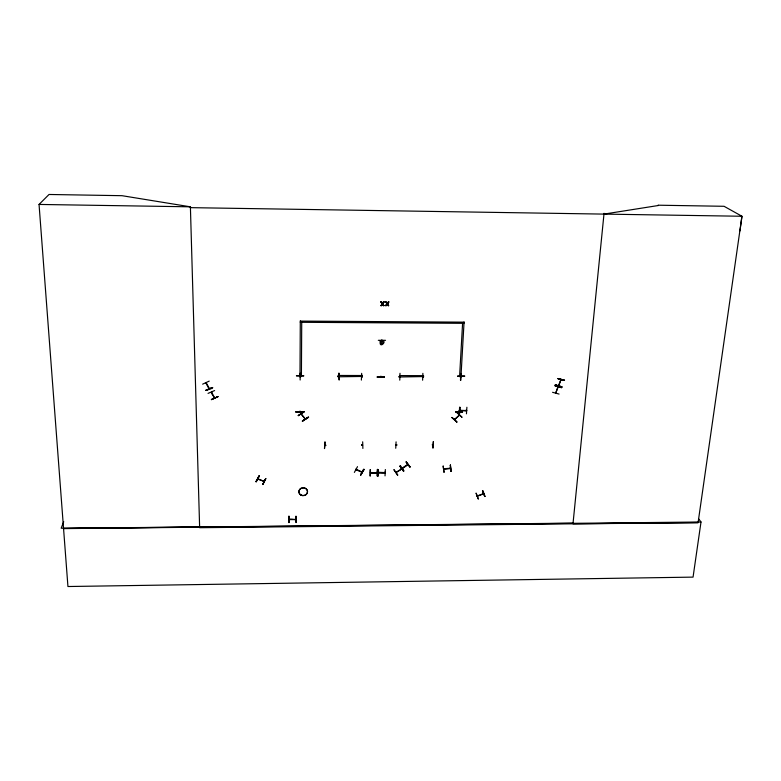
<?xml version="1.0" encoding="UTF-8"?>
<svg xmlns="http://www.w3.org/2000/svg" width="781" height="781" viewBox="0 0 781 781"><rect width="100%" height="100%" fill="white"/><g stroke="black" fill="none" stroke-linecap="round" stroke-linejoin="round"><path stroke-width="1.17" d="M455.567 412.202L462.537 412.212M455.538 411.733L462.547 411.899M377.155 377.272L384.301 377.301M384.291 376.852L377.145 376.784L384.311 376.989M303.448 411.929C289.175 412.534 297.415 410.757 303.448 412.427M301.72 322.299L301.407 376.296L299.992 376.296L300.295 320.913M303.448 412.397L296.292 412.388L296.292 411.88M288.687 516.397L288.98 522.596L289.038 516.241M288.99 516.261L288.931 522.557M289.029 519.375L289.634 519.677L289.634 519.033M296.458 375.641L303.702 375.72M295.296 519.004C296.419 520.497 291.674 518.311 289.155 519.365M295.95 522.538L295.95 516.212M296.253 522.548L296.048 516.368M300.138 380.005L300.158 373.181M300.324 376.188L300.197 376.803L300.246 376.198M300.002 411.118L300.041 411.899M300.831 376.764L300.831 376.188M296.458 375.915L303.702 375.964M362.316 376.452L338.29 376.793L338.29 375.27M325.013 441.958L324.496 448.587L324.964 442.085M325.081 444.906L325.101 445.531L324.935 444.965M325.57 444.906L325.667 445.521L325.033 445.238M338.046 376.559L338.817 376.832L338.671 376.257M338.661 376.598L338.124 376.559M338.954 373.162L339.159 380.074L338.934 373.289M362.247 376.872L362.238 375.319M369.969 475.961L370.135 469.635M371.151 472.651C369.003 472.827 378.805 473.608 376.686 472.32M361.369 380.083L361.662 373.338M377.252 475.932L377.438 469.44L377.252 475.932L378.111 475.922L378.316 469.596L377.428 469.44M377.76 475.912L377.828 469.576M377.731 475.932L377.965 469.576M378.053 475.902L378.258 469.566M361.974 445.063L362.569 445.355L362.413 444.76M362.882 448.44L362.677 441.821M384.525 472.544L384.389 472.339M385.033 475.883L385.345 469.527M264.193 481.086L264.154 481.711L263.49 481.194M264.046 481.379L257.779 479.095M378.307 340.321L385.531 340.321M265.696 478.694L262.787 484.484L265.735 478.548M382.085 340.379L381.772 341.121L381.743 340.135M381.645 340.76L381.792 340.428M380.601 376.852L380.972 376.335M382.065 340.985L381.997 340.135M380.913 376.803L380.894 376.266M423.536 376.569L399.745 376.979L399.765 375.388M395.742 448.265L396.084 441.861M399.696 376.452L399.804 376.95L399.111 376.676M395.869 444.926L396.68 444.779M399.999 373.298L399.774 380.152M422.716 376.725L423.507 376.969L423.468 375.436M258.501 478.753L258.394 479.378L257.789 478.773M259.282 476.059L256.012 481.711L259.243 475.883M257.876 479.173L257.886 478.568M422.619 380.201L422.882 373.347M423.351 376.764L422.824 376.696L423.497 376.706M432.313 444.867L433.152 444.838L432.371 444.565M433.299 441.577L432.957 448.157L433.416 441.714M464.06 321.977L460.966 376.608L459.589 376.598L462.586 323.314M457.637 376.335L464.627 376.257M460.458 376.491L460.663 377.067L459.892 376.559M460.849 380.259L460.868 373.425L460.458 380.132M461.18 376.735L461.307 376.501M459.609 407.35L459.16 413.93L459.902 407.34M459.902 407.223L459.55 413.93M466.892 407.262L466.452 413.813M604.055 213.301L572.99 523.817L698.068 522.743M401.073 469.078L401.034 468.707M739.949 230.922L741.95 216.259L724.065 206.291L658.071 205.198L658.49 205.481L603.977 214.101M402.781 467.819L402.156 468.141L407.741 464.344M407.34 464.597L407.487 465.203L407.828 464.646M407.994 464.88L407.907 464.324M698.829 519.072L701.006 522.001L693.059 577.12L67.937 586.521L39.05 204.437L49.027 194.479L122.012 195.689L190.398 206.819L190.427 207.648L741.95 216.259L698.107 522.509L199.643 527.702L190.398 206.819M217.879 396.68L211.358 399.579L217.899 396.543M214.502 397.5L214.179 397.646C215.556 398.827 209.493 391.535 211.866 392.247M214.619 390.568L208.049 393.39M557.956 386.663L555.701 393.087L555.916 392.54M558.142 386.907L558.112 387.191M558.425 385.638L561.061 379.586M555.828 392.872L558.298 386.615M206.184 382.768L209.347 388.43M559.04 385.443L558.874 385.131M209.22 381.108L202.64 384.154M205.95 390.393C216.933 384.613 212.92 389.211 205.93 390.178M477.181 496.003L483.585 493.602M483.322 493.309L483.556 493.514M456.807 422.062L451.974 417.445L456.817 421.877M451.984 417.601L456.885 422.013M558.581 385.882L558.835 385.238M561.1 380.23L560.787 379.459M552.558 392.296L559.069 394.073M555.281 385.384L561.705 387.386M561.803 386.78L555.34 384.916L555.106 385.892L561.578 387.737L561.9 386.907L555.34 384.916L561.9 386.907M454.376 419.719L459.511 415.228L459.169 414.75M454.601 419.563L459.345 414.975M63.72 521.718L61.172 528.21L199.624 527.019M557.927 378.678L564.556 380.191L557.956 378.58M397.539 475.219L394.014 469.752M478.245 498.942L476.068 493.084L478.304 498.952M477.25 495.974L477.816 495.535M483.537 493.885L477.289 496.228L477.181 495.603M205.833 382.856L208.976 388.821M256.051 481.701L258.96 475.902M256.314 481.809L259.194 476M263.48 481.399L264.29 481.486M262.787 484.484L265.784 478.704M354.379 472.407L357.493 466.667M364.073 469.43L360.676 475.073L364.092 469.449M360.676 475.073L363.731 469.147L360.666 474.916M558.708 385.648L558.386 385.56M556.072 393.068L555.564 392.726M555.125 385.785L561.51 387.571M300.177 376.491L300.91 376.501M362.277 376.549L361.662 376.305M362.15 376.686L362.159 376.305M325.648 444.975L325.589 445.502M395.879 472.398L401.766 468.971L401.59 468.424M384.379 472.612L385.101 472.564M423.556 376.998L423.37 376.422M432.986 445.092L432.928 444.496M466.735 410.572L459.745 410.289L459.892 410.796M460.507 410.806L460.302 410.22M558.864 385.882L560.885 379.42L561.314 379.673M381.489 305.654L380.864 305.537L381.489 305.654L382.426 304.082L383.91 305.674L382.719 303.702L383.998 301.817L382.417 303.301L383.403 301.817M386.253 301.837L385.697 301.837L387.2 303.458L388.186 301.964C390.49 301.007 384.877 306.787 388.743 301.856M385.648 305.683C388.674 300.49 383.871 308.915 387.171 304.112L388.655 305.713L388.089 305.703M386.234 305.693L387.171 304.112M380.903 305.644L382.124 303.672L380.952 301.798L382.446 303.418M383.91 305.674L382.758 303.819L383.998 301.817M458.916 415.336L458.789 415.062M450.422 468.239L450.403 467.926M338.749 376.823L338.027 376.393M399.677 376.95L399.618 376.374M422.872 376.725L423.429 376.998M377.252 472.905L377.164 472.31M289.009 519.101L289.077 519.619L295.843 519.59L295.774 519.004M378.853 472.583C375.388 472.866 386.693 474.145 384.945 472.261M396.611 445.219L396.026 445.219M433.045 445.082L432.44 445.053M466.472 410.581L466.501 410.25M461.893 417.23L457.002 412.641L461.961 417.142M402.811 468.102L402.557 467.565M393.975 469.781L397.832 475.053M403.972 470.777L400.302 465.554M257.876 478.86L258.511 479.095M263.578 481.194L263.548 481.457M356.019 469.459L356.712 469.752M361.964 471.988L362.12 471.695M298.274 415.609L304.18 411.704M298.313 415.687L304.151 411.782L298.283 415.512M305.381 418.977L301.134 413.93L305.068 418.909M308.261 417.132C290.259 429.179 320.942 409.4 302.403 420.949M302.403 421.086L308.3 417.288M403.611 471.373L399.794 466.062L403.621 471.197M406.188 462.079L410.21 467.097L406.188 461.903M402.147 467.819L402.352 468.415L408.043 464.822M402.166 467.848L402.332 468.083M385.062 472.886L385.013 472.329M396.631 445.258L396.514 444.643M295.843 519.648L295.911 519.072M205.901 390.324L212.52 387.522M257.945 478.89L264.212 481.428M356.507 469.937L356.575 469.361M362.052 472.28L356.009 469.781L355.98 469.176M482.892 490.712L485.05 496.413M483.556 493.914L482.883 493.475M454.581 419.885L454.337 419.319M450.52 468.512L443.959 469.352L443.706 468.815M443.979 472.173L443.188 466.091M465.935 410.318L466.091 410.865L465.896 410.386M361.857 445.365L362.521 445.326L361.788 444.906M396.094 444.936L396.719 444.975M370.419 469.615L370.331 475.971M443.159 466.111L444.067 472.32M450.442 465.193L450.901 471.48L450.373 465.066M63.612 528.434L573.049 523.153M63.544 528.61L701.006 522.001M338.31 375.466L362.277 375.515M399.813 375.593L423.536 375.641M396.631 444.955L395.879 444.701M325.667 445.463L325.052 445.492M449.993 468.571L449.924 467.985M459.843 410.786L466.647 410.796M303.458 412.056L296.292 412.056M300.304 321.098L464.148 322.153M380.952 301.798L381.509 301.798M383.442 301.925L384.027 301.935M388.782 301.974L387.2 303.458M383.315 305.556L383.871 305.556M385.609 305.576L386.195 305.576M457.646 375.973L464.705 376.032M399.745 376.92L399.032 376.911M362.267 376.852L361.505 376.374M299.884 376.735L300.978 376.325M39.05 204.437L190.505 206.819L190.525 207.648M454.845 419.241L454.786 418.987M370.526 472.349L370.37 472.642M370.565 472.954L377.272 472.935L377.164 472.349M378.355 472.905L378.17 472.368M422.931 377.028L422.726 376.491M211.495 392.033L214.697 398.017M557.839 378.551L564.331 380.415M362.218 471.812L361.535 471.597M362.199 472.066L356.038 469.205M289.029 519.648L289.146 519.033M483.019 494.051L482.834 493.563M477.826 495.759L477.63 495.437M300.011 411.372L299.679 411.899M459.15 410.962L459.111 411.558M458.945 411.792L458.935 410.972L458.798 411.489M450.637 468.249L443.842 468.727M385.053 472.593L378.316 472.3M406.149 461.922L409.84 467.136M380.982 301.905L382.124 303.672M387.474 303.741L388.655 305.713M385.697 301.837L386.898 303.829M383.344 305.664L382.426 304.082M463.982 323.324L300.285 322.289M217.928 396.748L211.407 399.647M444.321 468.668L444.35 468.981M395.957 444.701L396.074 445.268M401.434 468.454L401.707 469.02L396.104 472.583L395.811 472.115M396.084 472.251L395.899 471.988M378.795 472.3L378.98 472.866M371.004 472.349L371.19 472.915M361.925 444.76L361.954 445.385M361.583 471.548L361.486 471.744M338.173 376.257L338.193 376.872M450.354 465.066L450.901 471.48M300.197 375.817L300.197 376.803M380.259 341.141C378.736 350.357 389.504 339.061 380.259 341.141M380.679 342.195L381.401 343.767L383.071 343.044L382.348 341.463L380.679 342.195M484.757 496.511L482.492 490.683L484.737 496.501M399.179 376.979L399.101 376.911M301.007 495.154A4.325 3.905 -4.1 0 0 307.529 491.727A4.325 3.905 -4.1 0 0 301.066 488.389A4.325 3.905 -4.1 0 0 301.007 495.154M301.007 495.027A4.315 3.895 -4.1 0 0 307.509 491.61A4.315 3.895 -4.1 0 0 301.066 488.271A4.315 3.895 -4.1 0 0 301.007 495.027"/></g></svg>
